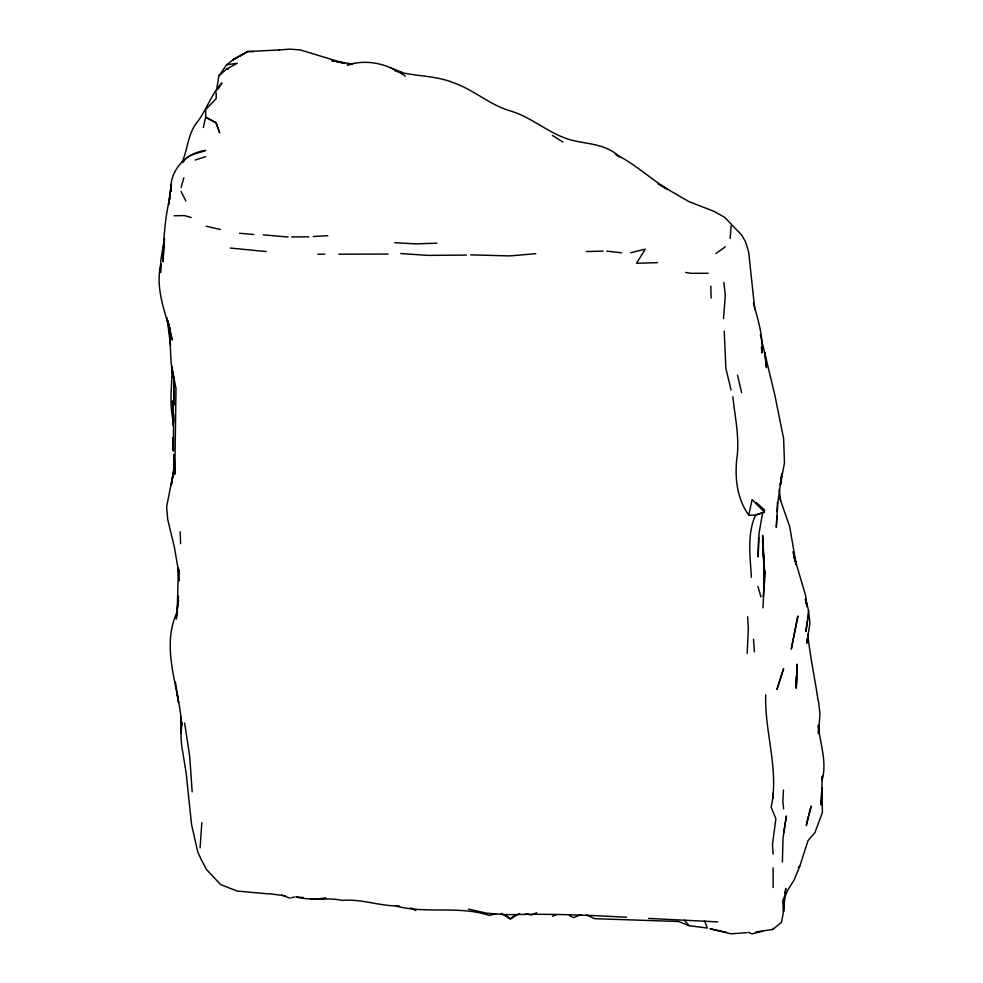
<?xml version="1.0" encoding="UTF-8"?>
<svg xmlns="http://www.w3.org/2000/svg" width="983" height="983" viewBox="0 0 983 983"><rect width="100%" height="100%" fill="white"/><g stroke="black" fill="none" stroke-linecap="round" stroke-linejoin="round"><path stroke-width="1.47" d="M171.275 191.107L171.275 185.037L168.597 204.452L169.838 198.001C164.591 218.89 163.608 240.479 163.08 261.945L164.468 238.476L160.745 260.593L160.487 272.574L160.954 263.8C154.442 290.243 166.815 314.83 172.197 340.007L167.724 320.569L170.243 331.246L170.01 327.732M174.138 454.613L173.721 474.371L174.433 464.16M174.31 389.563L174.138 405.07L173.844 379.217M170.968 190.653C169.26 170.673 186.106 152.684 205.668 150.387C198.099 153.815 187.102 153.729 183.182 162.342M178.501 599.974L177.259 609.878L178.402 568.076M173.229 450.865L173.327 438.664M758.606 537.59L758.114 556.943L759.06 533.216L762.611 512.843L764.356 512.008L764.491 509.919L756.234 502.559L757.832 505.127M777.43 502.448L777.062 511.627M762.98 607.875L764.098 583.411M747.215 653.376L748.321 628.469L747.621 616.734M763.447 595.465L763.41 596.411L764.663 572.856L764.602 570.533L764.467 582.747L762.587 535.293L764.663 572.856L764.258 580.388M776.853 515.928L776.3 527.38L777.934 502.166L781.854 473.585L780.33 484.828L784.471 462.956L783.635 438.75L774.776 394.785L760.35 334.847M181.548 724.594L180.995 737.606L181.732 745.937L186.106 772.736L191.538 824.405L197.853 852.322L201.183 859.412L206.442 869.414L220.634 884.589L237.186 891.077L268.715 893.891M200.077 847.924L201.847 822.636M731.106 225.857L730.136 238.537M783.463 790L782.849 801.772L783.635 808.812M174.446 463.521L173.082 475.219L171.239 485.061L174.138 468.584L166.643 506.687L167.7 519.417L174.482 547.605L179.029 574.502L178.439 569.194L178.795 581.125L178.611 569.39M174.937 462.932L176.006 388.592L171.202 363.698L169.137 324.304M181.609 722.837L181.093 733.441L180.946 716.668M782.357 862.165L783.033 838.29L786.4 815.964L783.635 832.773M181.683 722.37L181.437 725.208L181.142 721.325L181.646 725.098C179.508 687.264 159.996 648.436 177.358 611.451M807.301 638.667L806.883 643.201L809.918 623.259L808.542 610.332L805.433 599.028M178.476 596.14L176.215 619.02L177.505 611.647M723.513 318.553L725.319 295.33L723.844 282.342M807.215 620.973L805.9 631.627L807.928 618.319M807.596 617.938L808.542 610.332M177.714 606.019L178.476 600.048M279.172 49.936L247.704 51.546L233.106 59.693L226.68 64.743L218.939 75.777L216.383 90.977M171.275 185.037L168.597 204.452M793.637 880.805L788.022 889.701L783.906 899.138L784.385 896.459M773.13 854.104L772.478 844.323L775.894 818.827L771.151 807.154C779.298 769.886 764.491 732.286 765.72 694.809M773.13 798.282L773.13 793.084M784.852 893.78L785.786 888.411L783.525 911.376L781.485 922.324L772.798 929.451L756.05 931.909M794.141 880.006L799.978 865.593L808.038 840.588L815.005 832.478L822.402 812.474L821.96 787.948L821.075 804.88L822.329 776.029L822.181 779.974C827.268 761.42 819.822 743.529 818.384 725.221L818.446 733.601L819.957 713.99L818.495 701.014M748.727 515.117L752.106 499.597L764.356 512.008L755.534 515.092L748.727 515.117C737.262 499.045 734.805 478.844 736.709 459.639C739.966 438.664 735.001 417.615 732.863 396.751M808.296 816.468L806.281 825.548L811.221 806.023L808.665 815.165M203.346 127.446L205.668 117.235L205.668 109.58L216.174 98.656L216.174 92.881M181.167 187.434L183.821 177.8M772.798 929.451L773.13 928.308M773.13 867.915L773.13 887.489M182.187 162.023C188.048 148.445 187.888 132.656 198.148 120.983C206.983 108.695 211.443 94.11 221.875 83.014L218.312 88.888M798.307 867.682L799.978 865.593M218.939 75.777L226.68 68.994L237.186 63.317L226.68 64.743M626.54 917.188L625.397 917.151C588.964 915.271 552.323 913.625 515.878 914.595L510.41 918.921L501.219 913.428M715.931 253.503L725.319 246.794M519.602 913.49L510.41 918.921L504.857 914.645L486.413 913.158L468.375 909.078M247.704 51.546L233.106 59.693L247.704 51.546L253.737 51.608M536.681 912.74L531.434 914.964L525.426 913.686M581.346 914.608L573.458 917.63L569.526 915.64M552.446 916.279L556.39 914.792M762.611 512.843L755.534 515.092C746.834 534.433 750.238 556.697 751.381 577.328M195.162 159.996L205.668 156.666M495.96 913.699L489.399 915.443C459.282 905.466 426.819 914.03 396.149 906.129M630.631 252.791L645.29 249.117L636.517 263.284L657.529 262.645M762.611 931.257L752.106 933.85L748.161 932.302M291.042 897.811L294.986 896.926M399.319 905.896C380.274 906.449 361.547 898.646 342.281 900.403C326.97 897.098 311.464 900.969 296.338 897.049L303.354 897.504M535.76 253.688L509.931 255.912L470.648 254.88M279.307 49.961L289.739 49.15L300.22 49.924L344.591 63.379L331.762 60.627L352.786 64.141L347.22 64.903C368.453 58.906 387.425 63.735 405.328 76.121M320.225 898.708L326 898.278M310.751 899.384L325.766 898.29M313.282 236.522L327.806 235.699M746.834 932.683L731.094 933.813L711.139 929.021M466.458 255.076L427.74 255.383L400.732 253.528M436.857 243.182L415.834 243.882L394.822 242.69M586.433 251.537L603.193 251.157M338.828 254.204L388.015 254.056M174.138 215.768L184.644 215.584L191.218 217.513M317.902 254.253L324.783 254.155M291.558 236.94L308.736 236.817M504.857 914.645L515.878 914.595M708.165 273.286L690.951 273.299L685.655 272.426M648.633 918.429L717.664 921.882M226.68 68.994L228.4 69.105M266.221 251.562L230.292 248.035M263.284 234.851L288.117 237.05M239.594 233.303L253.761 234.482M606.769 251.157L621.477 252.742M586.593 914.866L594.482 918.663L678.553 921.513L689.058 925.667L707.318 928.05L704.528 920.702M269.637 893.768L285.254 895.82M394.822 70.813C414.089 76.699 434.891 75.077 453.519 82.756C473.585 89.674 489.608 104.812 509.968 110.833C532.749 117.321 550.173 135.187 573.458 140.618C589.419 144.169 607.015 144.538 619.401 156.862L615.493 154.233C634.502 163.731 650.107 178.328 667.862 189.559L657.787 183.526L688.96 201.638L714.088 211.394L724.741 217.378L741.6 234.962L745.532 241.781L748.665 252.103L754.784 309.24M710.07 928.837L726.425 932.326M206.197 226.164L220.364 229.506M390.681 68.073L402.047 72.275M281.851 895.108L289.739 898.106M410.587 907.874L415.834 910.553M552.446 135.457L562.952 142.031M684.365 920.211L689.058 925.667M181.069 191.513L185.824 200.913M780.01 498.823L789.705 526.642L796.181 564.426L794.141 556.648L805.593 595.403L807.092 606.671L805.396 599.556M174.138 379.168L171.558 366.892L173.34 377.988M731.094 390.042L725.884 368.453L724.238 331.111M757.967 586.495L760.916 596.927M741.6 392.622L737.533 375.187M753.445 303.071C757.918 319.401 763.14 335.744 762.046 352.934L761.346 347.036M792.925 551.746L796.181 564.426L793.822 555.174M805.532 599.986L807.092 606.671M170.612 345.819L167.024 317.964M177.333 694.87L178.55 702.612L175.306 681.563M807.731 634.133C810.103 656.423 814.87 678.331 818.077 700.437M173.389 421.646C168.855 403.423 172.197 384.955 172.111 366.573M184.644 723.021L189.744 756.812L192.164 791.819M779.249 489.276L780.625 500.605M173.438 420.392L172.762 414.728L173.573 421.842M173.463 420.282L172.566 400.892L173.192 425.516L173.586 414.261L173.413 450.755L173.045 437.57L173.303 449.858M763.091 551.77L762.611 539.876L763.705 558.922L763.336 554.621M753.506 639.22L754.428 651.889M174.138 454.429L175.011 474.101L174.728 462.809M180.196 531.778L180.589 543.685M710.795 286.102L711.114 298.058M796.549 676.206L796.255 688.174L796.549 676.206M797.066 664.373L796.316 685.692L797.066 664.373M173.88 389.514L173.77 378.701L173.88 389.514M797.815 616.267L791.327 648.927L797.815 616.267M783.574 668.723L777.012 689.194L783.574 668.723M216.088 122.764L205.668 117.235L216.174 122.887L219.639 132.852L216.088 122.764M765.192 354.752L764.627 352.098L766.433 367.605L765.192 354.752M783.537 911.487L783.254 899.519L783.525 911.376"/></g></svg>
